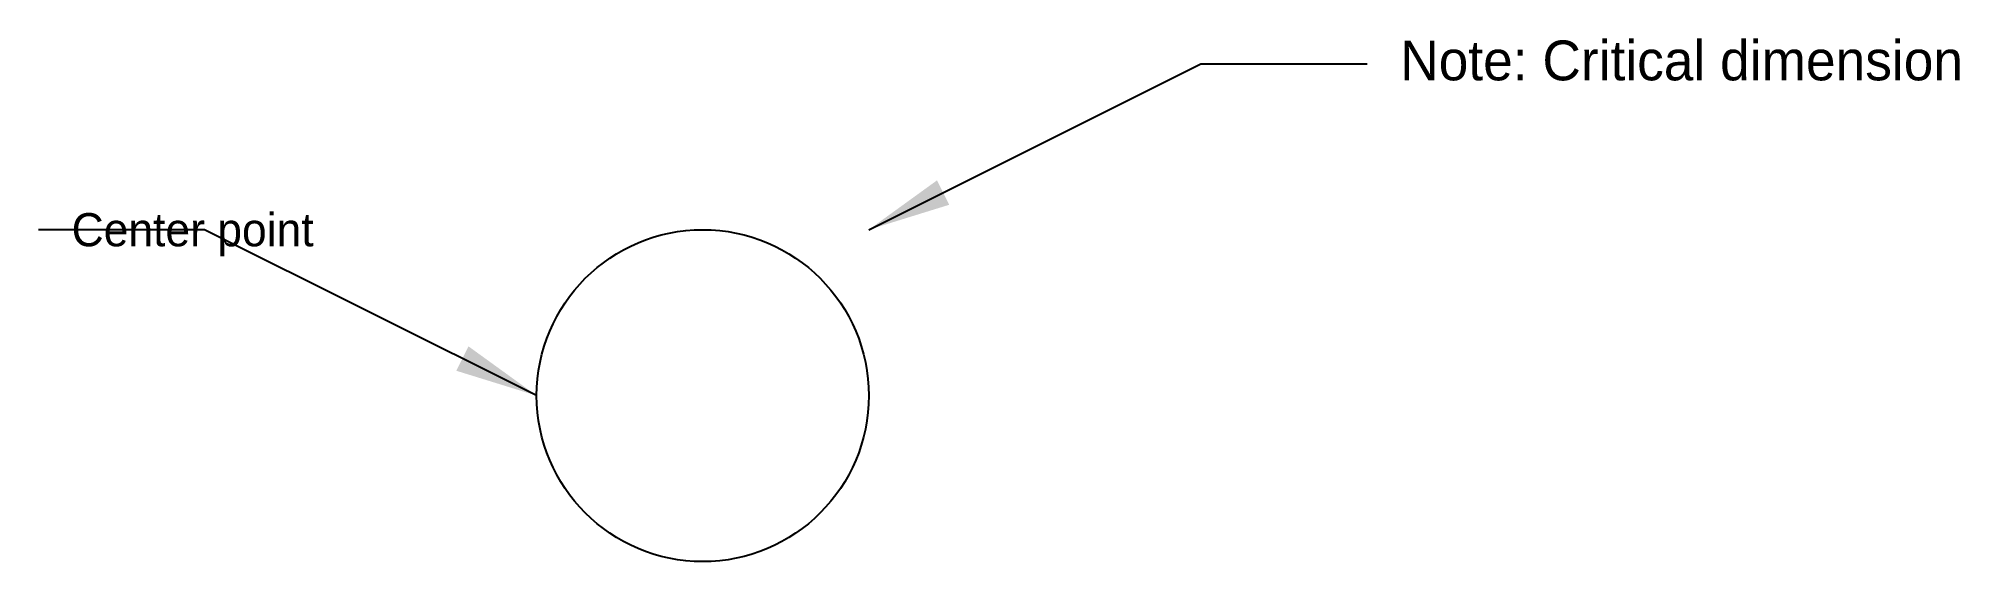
# Model space of a CAD drawing. Header units: metres. Extents: x 0 to 57.8, y 15 to 30.8.
import ezdxf

# ---------------------------------------------------------------- set-up
doc = ezdxf.new("R2010")
doc.units = ezdxf.units.M
doc.dimstyles.get("Standard").update_dxf_attribs({"dimtxt": 2.5, "dimasz": 2.5, "dimexe": 1.25, "dimexo": 0.625, "dimtad": 1, "dimcen": 2.5, "dimazin": 3, "dimtfac": 1, "dimtmove": 0, "dimatfit": 3})

msp = doc.modelspace()

# ---------------------------------------------------------------- linework, layer by layer
msp.add_circle((20, 20), 5)

# ---------------------------------------------------------------- texts
for s, height, p in [('Note: Critical dimension', 1.2, (41, 29.5)), ('Center point', 1, (1, 24.5))]:
    msp.add_text(s, height=height).set_placement(p)

# ---------------------------------------------------------------- leaders
for points in [[(25, 25), (35, 30), (40, 30)], [(15, 20), (5, 25), (0, 25)]]:
    msp.add_leader(points, dimstyle='Standard')

doc.saveas('drawing.dxf')
